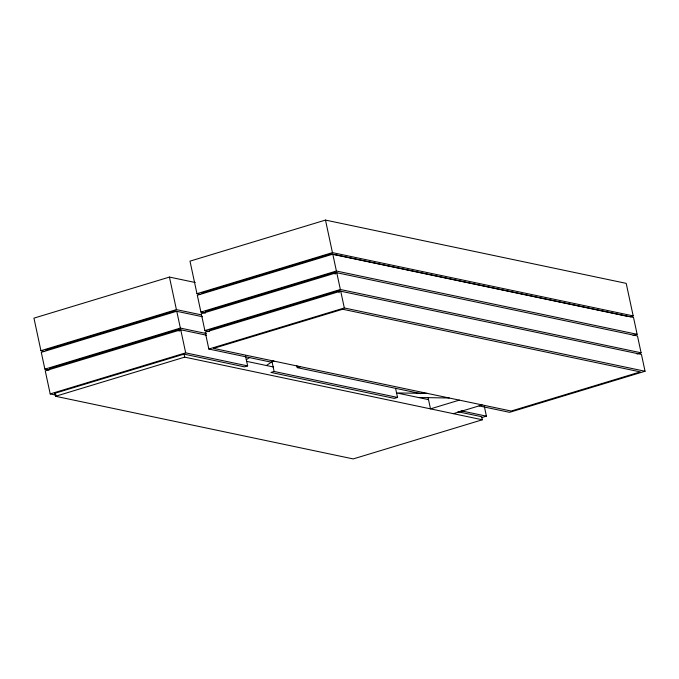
<?xml version="1.0" encoding="UTF-8"?>
<svg xmlns="http://www.w3.org/2000/svg" width="679" height="679" viewBox="0 0 679 679"><rect width="100%" height="100%" fill="white"/><g stroke="black" fill="none" stroke-linecap="round" stroke-linejoin="round"><path stroke-width="1.02" d="M246.256 359.751L249.719 357.434M266.389 365.514L273.314 360.872M630.154 316.83L633.184 315.905L626.208 283.364L325.479 220.081L189.993 261.143L196.969 293.693L200.56 294.44M195.255 282.506L169.436 277.074L33.95 318.137L40.927 350.687L44.042 351.34M196.969 293.693L332.455 252.622L633.184 315.905M201.671 293.056L330.809 253.912L628.474 316.55M633.083 335.519L637.131 334.297L633.515 317.458L332.795 254.175L197.309 295.246L200.916 312.077L205.525 313.044M40.927 350.687L176.413 309.616L201.51 314.895M45.646 350.041L174.783 310.897L202.444 316.72M200.916 312.077L336.402 271.014L637.131 334.297M205.61 311.44L334.755 272.296L637.479 335.952L641.095 352.783L637.046 354.014M180.368 328.084L176.761 311.245L41.275 352.316L44.882 369.147L180.368 328.084L206.492 333.576M49.601 368.51L178.747 329.366L206.56 335.222M340.366 289.5L336.759 272.669L201.273 313.732L204.88 330.571L340.366 289.5L641.095 352.783M209.573 329.935L338.719 290.79L641.443 354.421L645.05 371.252L509.564 412.323L479.034 405.898M185.681 352.851L180.741 329.79L45.255 370.853L50.195 393.922L185.681 352.851L247.648 365.896L245.501 355.864M54.914 393.277L184.051 354.132L244.491 366.855L247.648 365.896M344.321 307.969L340.714 291.13L205.228 332.201L208.835 349.031L344.321 307.969L645.05 371.252M54.897 393.209L55.551 396.281L184.696 357.137L482.353 419.775L481.7 416.702L457.892 411.763M273.968 361.118L270.802 362.077L208.835 349.031M397.529 397.436L274.112 371.464L270.955 372.423L394.372 398.395L397.529 397.436L395.594 388.413M296.842 365.658L297.266 367.645L300.432 366.685M423.849 392.657L420.683 393.616L297.266 367.645M459.327 400.126L430.494 408.86L428.076 397.571M453.36 413.672L482.192 404.939M481.352 417.67L486.41 416.142L484.263 406.11M482.353 419.775L353.216 458.919L55.551 396.281M427.38 393.404L396.689 392.937L428.517 399.634M418.383 397.495L449.201 397.996M204.88 330.571L209.488 331.539M246.511 361.33L273.629 367.033M460.965 410.787L486.41 416.142M44.882 369.147L49.032 370.021M50.195 393.922L56.416 395.229M325.479 220.081L332.455 252.622M332.795 254.175L336.402 271.014M334.755 272.296L335.171 274.223M338.719 290.79L339.135 292.708M271.965 361.432L274.112 371.464M169.436 277.074L176.413 309.616M178.747 329.366L179.154 331.284M184.043 354.065L184.696 357.137M342.674 309.251L213.537 348.395L511.194 411.041L640.331 371.897L342.674 309.251"/></g></svg>
